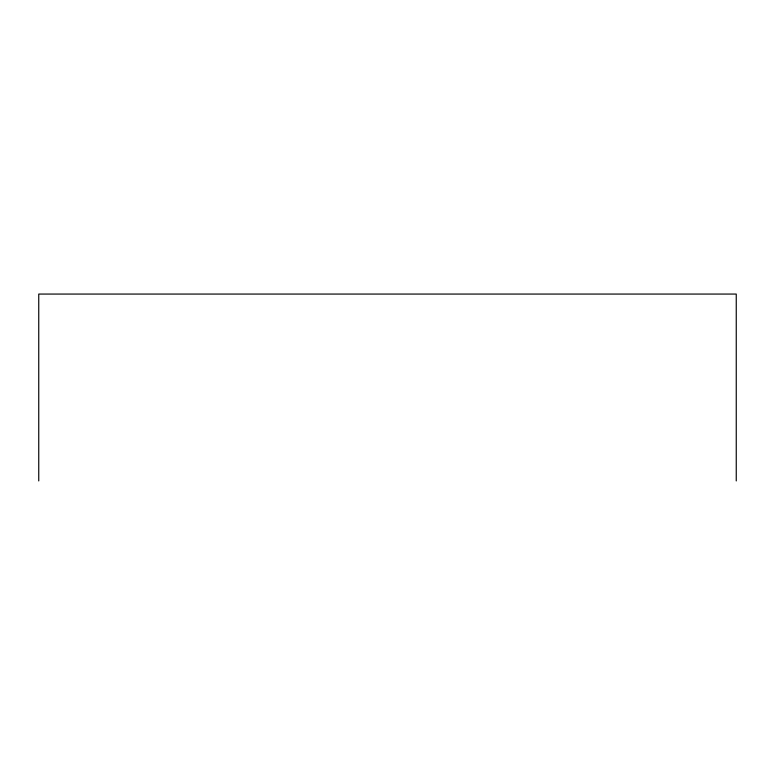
<?xml version="1.0" encoding="UTF-8"?>
<svg xmlns="http://www.w3.org/2000/svg" width="775" height="775" viewBox="0 0 775 775"><rect width="100%" height="100%" fill="white"/><g stroke="black" fill="none" stroke-linecap="round" stroke-linejoin="round"><path stroke-width="1.16" d="M736.25 480.936L736.25 294.064L38.75 294.064L38.75 480.936"/></g></svg>
